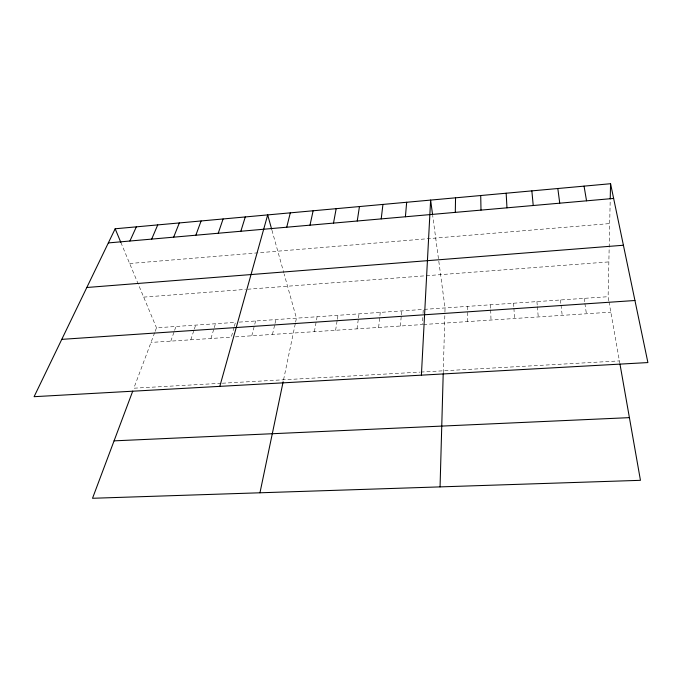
<?xml version="1.0" encoding="UTF-8"?>
<svg xmlns="http://www.w3.org/2000/svg" width="682" height="682" viewBox="0 0 682 682"><rect width="100%" height="100%" fill="white"/><g stroke="black" fill="none" stroke-linecap="round" stroke-linejoin="round"><path stroke-width="0.51" stroke-dasharray="3.41 2.56" d="M608.83 300.822L608.105 296.696L609.154 248.308M609.179 247.259L610.202 199.937M443.24 372.832L444.903 312.987M444.937 311.981L445.048 307.932L432.661 215.324M422.814 317.505L422.431 324.564L233.329 337.01M423.036 313.473L423.258 309.432L237.566 322.228M400.428 326.013L401.246 315.954M401.331 314.948L401.655 310.924M378.629 327.445L380.241 312.399M357.018 328.869L358.348 318.861M358.485 317.863L359.022 313.865M335.604 330.284L337.181 320.301M337.343 319.304L337.974 315.314M314.368 331.682L317.113 316.746M283.567 379.78L295.4 323.14M295.604 322.143L296.431 318.17L284.155 274.062M272.459 334.436L274.778 324.538M275.008 323.549L275.929 319.585M251.777 335.8L255.597 320.983M234.054 327.3L231.275 337.147L151.003 342.432M234.335 326.311L235.443 322.373L156.493 327.812L155.027 331.716M210.951 338.485L213.952 328.664M214.25 327.684L215.452 323.754M190.798 339.815L194.02 330.02M194.344 329.039L195.632 325.118M170.815 341.128L174.26 331.358M174.601 330.378L175.982 326.473M154.661 332.688L133.834 388.203L221.309 383.284M129.657 263.508L609.691 223.577M143.68 297.113L245.537 289.407M247.626 289.245L425.278 275.801M426.301 275.724L608.856 261.905M424.289 309.364L608.105 296.696M423.488 324.496L610.825 312.16M222.332 383.224L419.831 372.125M420.845 372.065L619.409 360.906M120.885 242.494L156.493 327.812M271.965 230.269L283.874 273.047M609.009 301.853L619.776 362.986M584.15 298.349L584.755 302.458M584.9 303.49L586.401 313.771M560.425 299.986L560.902 304.087M561.022 305.11L562.207 315.365M536.922 301.606L537.28 305.689M537.365 306.712L538.251 316.942M513.631 303.209L513.87 307.284M513.93 308.307L514.509 318.503M490.563 304.794L490.673 308.869M490.708 309.884L490.997 320.054M467.699 306.371L467.699 321.58"/><path stroke-width="1.02" d="M455.295 212.375L455.55 197.823M610.228 198.922L610.561 183.722L115.164 228.777L34.1 396.685L647.9 362.568L610.561 183.722M440.061 486.897L443.206 373.847M421.391 375.16L430.623 200.09L432.524 214.31M405.406 216.765L406.668 202.264M381.204 218.896L382.943 204.421M357.24 221.011L359.448 206.561M333.507 223.099L336.175 208.675M259.961 492.796L283.149 381.767M310.003 225.162L313.132 210.772M286.73 227.217L290.302 212.852M219.817 386.362L267.685 214.907L271.675 229.246M240.848 231.258L245.281 216.944M218.24 233.244L223.091 218.965M195.845 235.213L201.105 220.959M132.743 391.11L92.522 498.278L640.449 480.324L619.964 364.026M173.654 237.166L179.323 222.946M151.677 239.101L157.738 224.907M129.904 241.019L136.357 226.85M108.336 242.92L613.63 198.436M86.819 287.489L623.408 245.247M61.772 339.363L634.942 300.506M114.073 440.853L629.401 417.64M115.164 228.777L120.885 242.494M584.056 186.126L586.546 200.823M557.825 188.513L559.743 203.185M531.858 190.875L533.222 205.521M506.163 193.219L506.973 207.831M480.725 195.529L480.998 210.116"/></g></svg>
